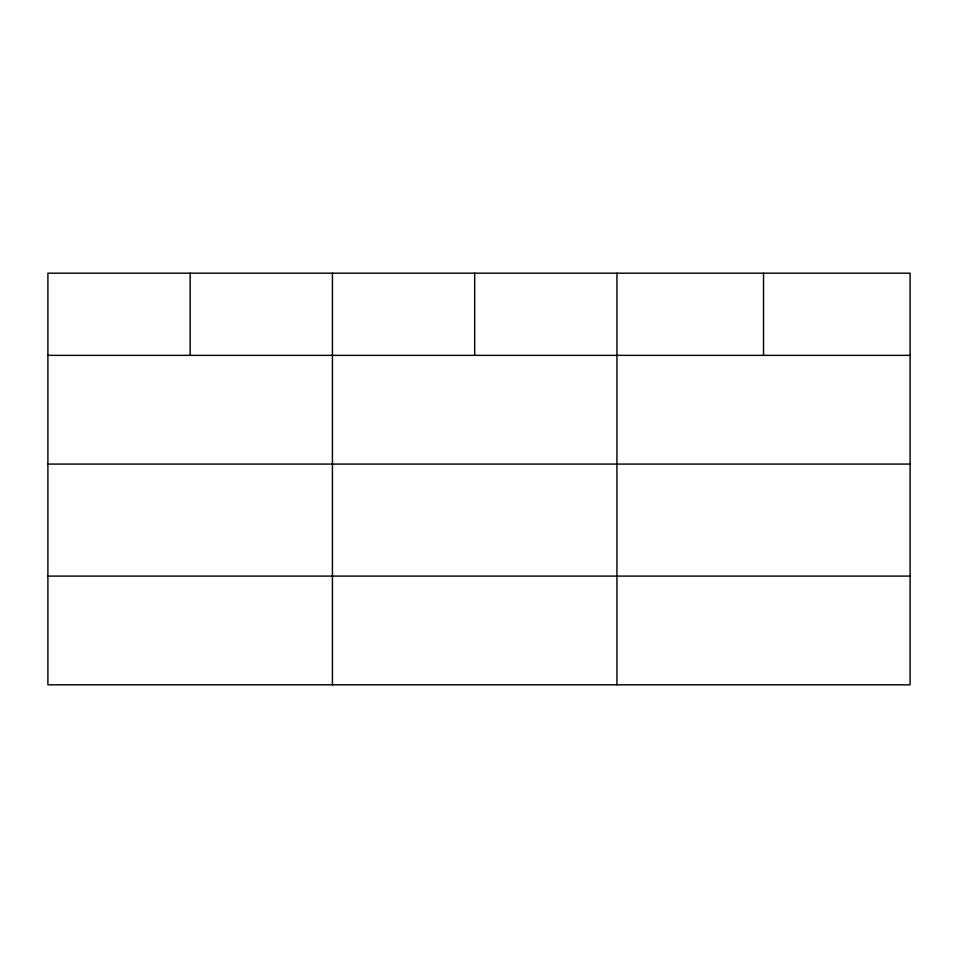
<?xml version="1.0" encoding="UTF-8"?>
<svg xmlns="http://www.w3.org/2000/svg" width="958" height="958" viewBox="0 0 958 958"><rect width="100%" height="100%" fill="white"/><g stroke="black" fill="none" stroke-linecap="round" stroke-linejoin="round"><path stroke-width="1.44" d="M910.1 464.079L910.1 273.186L47.9 273.186L47.9 684.814L910.1 684.814L910.1 464.079L47.9 464.079M47.9 355.358L910.1 355.358M47.9 576.093L910.1 576.093M763.526 273.186L763.526 355.358M616.952 273.186L616.952 684.814M474.689 273.186L474.689 355.358M332.426 273.186L332.426 684.814M190.163 273.186L190.163 355.358"/></g></svg>
